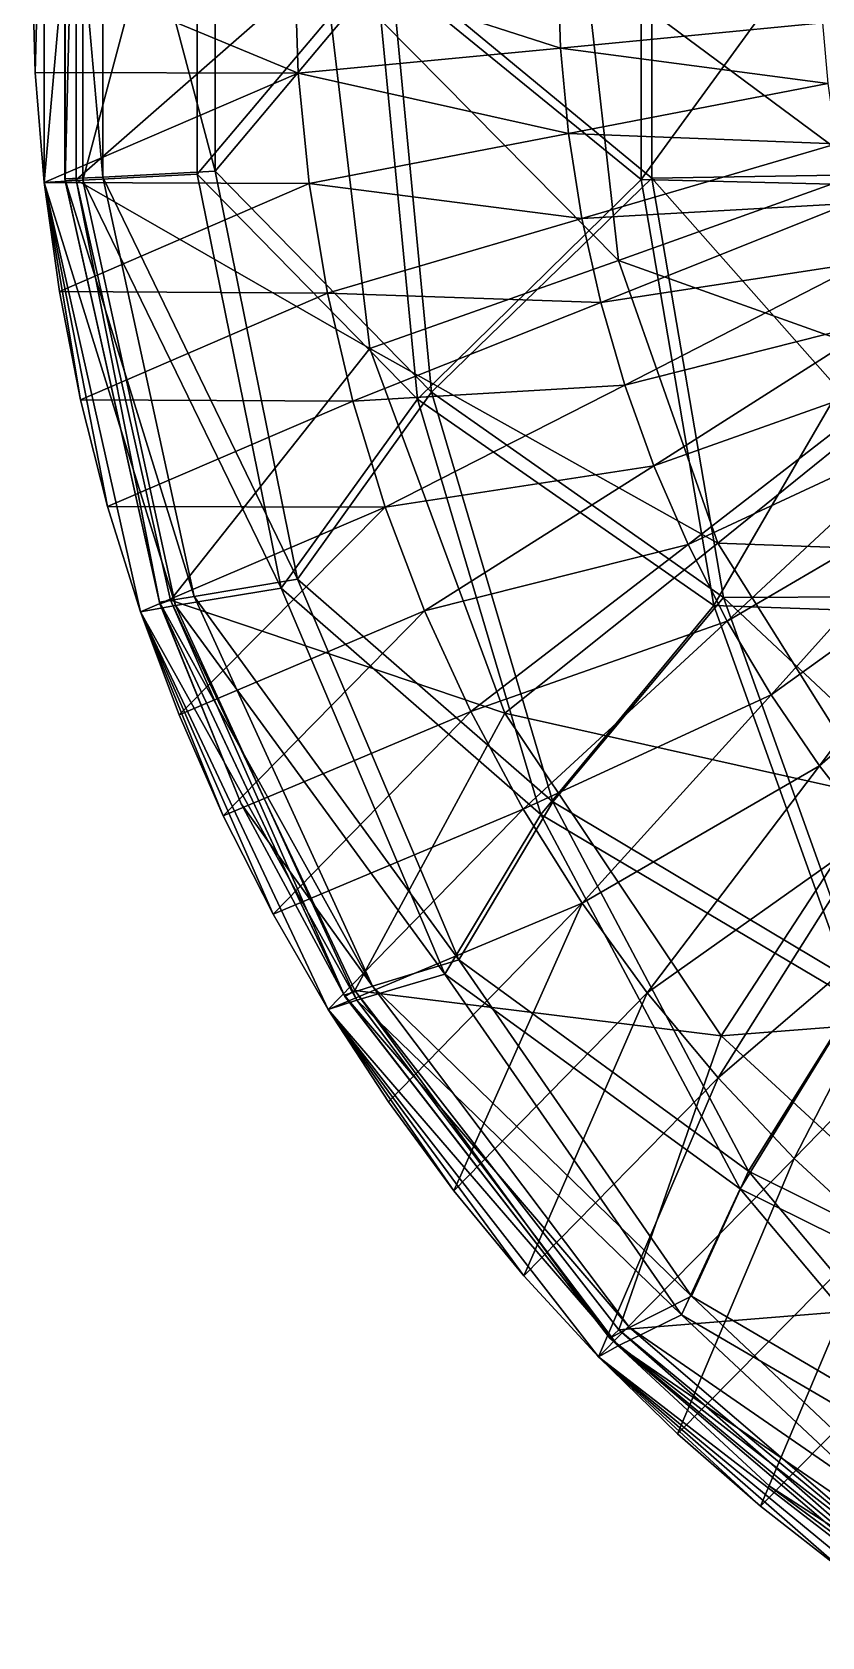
# Model space of a CAD drawing. Header units: millimetres. Extents: x -82 to 82, y -69 to 69.
# Drawn here: x -35.42 to -14.52, y -44.35 to -1.85 of the extents above; entities that cross this region are included whole.
import ezdxf

# ---------------------------------------------------------------- set-up
doc = ezdxf.new("R2010")
doc.units = ezdxf.units.MM
doc.header["$LTSCALE"] = 127.314815
for name, color, linetype in [('11', 7, 'CONTINUOUS'), ('2', 7, 'CONTINUOUS'), ('32', 7, 'CONTINUOUS'), ('41', 7, 'CONTINUOUS'), ('43', 7, 'CONTINUOUS'), ('47', 7, 'CONTINUOUS'), ('7', 7, 'CONTINUOUS')]:
    doc.layers.add(name, color=color, linetype=linetype)

msp = doc.modelspace()

# ---------------------------------------------------------------- linework, layer by layer
at = {"layer": '11', "color": 3, "linetype": 'Continuous'}
for points in [[(-35.1, 5.826, 60), (-35.1, -5.826, 60), (-34.082, 5.772, 71.778), (-35.1, 5.826, 60)], [(-34.082, 5.772, 71.778), (-35.1, -5.826, 60), (-34.083, -5.764, 71.778), (-34.082, 5.772, 71.778)], [(-34.082, 5.772, 71.778), (-34.083, -5.764, 71.778), (-31.052, 5.604, 83.219), (-34.082, 5.772, 71.778)], [(-31.052, 5.604, 83.219), (-34.083, -5.764, 71.778), (-31.052, -5.61, 83.219), (-31.052, 5.604, 83.219)], [(-31.052, 5.604, 83.219), (-31.052, -5.61, 83.219), (-26.331, -0.008, 94.106), (-31.052, 5.604, 83.219)], [(-19.297, 5.8, 103.662), (-26.331, -0.008, 94.106), (-19.301, -5.752, 103.666), (-19.297, 5.8, 103.662)], [(-19.297, 5.8, 103.662), (-19.301, -5.752, 103.666), (-10.97, 5.692, 112.071), (-19.297, 5.8, 103.662)], [(-10.97, 5.692, 112.071), (-19.301, -5.752, 103.666), (-10.951, -5.955, 112.049), (-10.97, 5.692, 112.071)], [(-26.331, -0.008, 94.106), (-31.052, -5.61, 83.219), (-25.223, -11.566, 93.471), (-26.331, -0.008, 94.106)], [(-26.331, -0.008, 94.106), (-25.223, -11.566, 93.471), (-19.301, -5.752, 103.666), (-26.331, -0.008, 94.106)], [(-34.083, -5.764, 71.778), (-35.1, -5.826, 60), (-31.625, -17.027, 71.347), (-34.083, -5.764, 71.778)], [(-35.1, -5.826, 60), (-32.555, -17.195, 60), (-31.625, -17.027, 71.347), (-35.1, -5.826, 60)], [(-31.052, -5.61, 83.219), (-34.083, -5.764, 71.778), (-28.833, -16.572, 82.416), (-31.052, -5.61, 83.219)], [(-34.083, -5.764, 71.778), (-31.625, -17.027, 71.347), (-28.833, -16.572, 82.416), (-34.083, -5.764, 71.778)], [(-31.052, -5.61, 83.219), (-28.833, -16.572, 82.416), (-25.223, -11.566, 93.471), (-31.052, -5.61, 83.219)], [(-19.301, -5.752, 103.666), (-25.223, -11.566, 93.471), (-17.383, -17.03, 102.067), (-19.301, -5.752, 103.666)], [(-19.301, -5.752, 103.666), (-17.383, -17.03, 102.067), (-10.951, -5.955, 112.049), (-19.301, -5.752, 103.666)], [(-10.951, -5.955, 112.049), (-17.383, -17.03, 102.067), (-9.289, -17.315, 110.085), (-10.951, -5.955, 112.049)], [(-25.223, -11.566, 93.471), (-28.833, -16.572, 82.416), (-21.955, -22.568, 91.596), (-25.223, -11.566, 93.471)], [(-25.223, -11.566, 93.471), (-21.955, -22.568, 91.596), (-17.383, -17.03, 102.067), (-25.223, -11.566, 93.471)], [(-28.833, -16.572, 82.416), (-31.625, -17.027, 71.347), (-24.494, -26.793, 80.846), (-28.833, -16.572, 82.416)], [(-28.833, -16.572, 82.416), (-24.494, -26.793, 80.846), (-21.955, -22.568, 91.596), (-28.833, -16.572, 82.416)], [(-31.625, -17.027, 71.347), (-32.555, -17.195, 60), (-26.825, -27.483, 70.506), (-31.625, -17.027, 71.347)], [(-32.555, -17.195, 60), (-27.586, -27.734, 60), (-26.825, -27.483, 70.506), (-32.555, -17.195, 60)], [(-31.625, -17.027, 71.347), (-26.825, -27.483, 70.506), (-24.494, -26.793, 80.846), (-31.625, -17.027, 71.347)], [(-17.383, -17.03, 102.067), (-21.955, -22.568, 91.596), (-13.632, -27.499, 98.942), (-17.383, -17.03, 102.067)], [(-17.383, -17.03, 102.067), (-13.632, -27.499, 98.942), (-9.289, -17.315, 110.085), (-17.383, -17.03, 102.067)], [(-21.955, -22.568, 91.596), (-24.494, -26.793, 80.846), (-16.685, -32.483, 88.571), (-21.955, -22.568, 91.596)], [(-21.955, -22.568, 91.596), (-16.685, -32.483, 88.571), (-13.632, -27.499, 98.942), (-21.955, -22.568, 91.596)], [(-24.494, -26.793, 80.846), (-26.825, -27.483, 70.506), (-18.231, -35.815, 78.579), (-24.494, -26.793, 80.846)], [(-24.494, -26.793, 80.846), (-18.231, -35.815, 78.579), (-16.685, -32.483, 88.571), (-24.494, -26.793, 80.846)], [(-26.825, -27.483, 70.506), (-27.586, -27.734, 60), (-19.911, -36.637, 69.294), (-26.825, -27.483, 70.506)], [(-26.825, -27.483, 70.506), (-19.911, -36.637, 69.294), (-18.231, -35.815, 78.579), (-26.825, -27.483, 70.506)], [(-13.632, -27.499, 98.942), (-16.685, -32.483, 88.571), (-8.228, -36.662, 94.44), (-13.632, -27.499, 98.942)], [(-27.586, -27.734, 60), (-20.434, -36.933, 60), (-19.911, -36.637, 69.294), (-27.586, -27.734, 60)], [(-16.685, -32.483, 88.571), (-18.231, -35.815, 78.579), (-9.667, -40.834, 84.544), (-16.685, -32.483, 88.571)], [(-16.685, -32.483, 88.571), (-9.667, -40.834, 84.544), (-8.228, -36.662, 94.44), (-16.685, -32.483, 88.571)], [(-18.231, -35.815, 78.579), (-19.911, -36.637, 69.294), (-10.323, -43.233, 75.717), (-18.231, -35.815, 78.579)], [(-18.231, -35.815, 78.579), (-10.323, -43.233, 75.717), (-9.667, -40.834, 84.544), (-18.231, -35.815, 78.579)], [(-19.911, -36.637, 69.294), (-20.434, -36.933, 60), (-11.209, -44.056, 67.768), (-19.911, -36.637, 69.294)], [(-20.434, -36.933, 60), (-11.446, -44.346, 60), (-11.209, -44.056, 67.768), (-20.434, -36.933, 60)], [(-19.911, -36.637, 69.294), (-11.209, -44.056, 67.768), (-10.323, -43.233, 75.717), (-19.911, -36.637, 69.294)]]:
    msp.add_3dface(points, dxfattribs=at)
at = {"layer": '2', "color": 3, "linetype": 'Continuous'}
for points in [[(-28.38, -2.935, -14.544), (-35.422, 0), (-28.477, 0.001, -14.544), (-28.38, -2.935, -14.544)], [(-35.341, -2.917), (-35.422, 0), (-28.38, -2.935, -14.544), (-35.341, -2.917)], [(-28.477, 0.001, -14.544), (-21.511, 0.01, -29.132), (-21.44, -2.267, -29.132), (-28.477, 0.001, -14.544)], [(-28.38, -2.935, -14.544), (-28.477, 0.001, -14.544), (-21.44, -2.267, -29.132), (-28.38, -2.935, -14.544)], [(-21.511, 0.01, -29.132), (-14.499, -1.604, -43.72), (-21.44, -2.267, -29.132), (-21.511, 0.01, -29.132)], [(-14.499, -1.604, -43.72), (-14.361, -3.209, -43.72), (-21.44, -2.267, -29.132), (-14.499, -1.604, -43.72)], [(-28.38, -2.935, -14.544), (-21.44, -2.267, -29.132), (-21.226, -4.535, -29.132), (-28.38, -2.935, -14.544)], [(-21.44, -2.267, -29.132), (-14.361, -3.209, -43.72), (-21.226, -4.535, -29.132), (-21.44, -2.267, -29.132)], [(-35.1, -5.826), (-35.341, -2.917), (-28.38, -2.935, -14.544), (-35.1, -5.826)], [(-28.09, -5.859, -14.544), (-35.1, -5.826), (-28.38, -2.935, -14.544), (-28.09, -5.859, -14.544)], [(-28.09, -5.859, -14.544), (-28.38, -2.935, -14.544), (-21.226, -4.535, -29.132), (-28.09, -5.859, -14.544)], [(-14.361, -3.209, -43.72), (-14.13, -4.804, -43.72), (-21.226, -4.535, -29.132), (-14.361, -3.209, -43.72)], [(-28.09, -5.859, -14.544), (-21.226, -4.535, -29.132), (-20.869, -6.784, -29.132), (-28.09, -5.859, -14.544)], [(-21.226, -4.535, -29.132), (-14.13, -4.804, -43.72), (-20.869, -6.784, -29.132), (-21.226, -4.535, -29.132)], [(-14.13, -4.804, -43.72), (-13.808, -6.382, -43.72), (-20.869, -6.784, -29.132), (-14.13, -4.804, -43.72)], [(-34.7, -8.716), (-35.1, -5.826), (-28.09, -5.859, -14.544), (-34.7, -8.716)], [(-27.608, -8.757, -14.544), (-34.7, -8.716), (-28.09, -5.859, -14.544), (-27.608, -8.757, -14.544)], [(-27.608, -8.757, -14.544), (-28.09, -5.859, -14.544), (-20.869, -6.784, -29.132), (-27.608, -8.757, -14.544)], [(-27.608, -8.757, -14.544), (-20.869, -6.784, -29.132), (-20.372, -9.006, -29.132), (-27.608, -8.757, -14.544)], [(-20.869, -6.784, -29.132), (-13.808, -6.382, -43.72), (-20.372, -9.006, -29.132), (-20.869, -6.784, -29.132)], [(-13.808, -6.382, -43.72), (-13.396, -7.939, -43.72), (-20.372, -9.006, -29.132), (-13.808, -6.382, -43.72)], [(-20.372, -9.006, -29.132), (-13.396, -7.939, -43.72), (-19.735, -11.192, -29.132), (-20.372, -9.006, -29.132)], [(-13.396, -7.939, -43.72), (-12.895, -9.468, -43.72), (-19.735, -11.192, -29.132), (-13.396, -7.939, -43.72)], [(-34.141, -11.581), (-34.7, -8.716), (-27.608, -8.757, -14.544), (-34.141, -11.581)], [(-26.936, -11.616, -14.544), (-34.141, -11.581), (-27.608, -8.757, -14.544), (-26.936, -11.616, -14.544)], [(-26.936, -11.616, -14.544), (-27.608, -8.757, -14.544), (-20.372, -9.006, -29.132), (-26.936, -11.616, -14.544)], [(-26.936, -11.616, -14.544), (-20.372, -9.006, -29.132), (-19.735, -11.192, -29.132), (-26.936, -11.616, -14.544)], [(-19.735, -11.192, -29.132), (-12.895, -9.468, -43.72), (-18.963, -13.332, -29.132), (-19.735, -11.192, -29.132)], [(-12.895, -9.468, -43.72), (-12.307, -10.966, -43.72), (-18.963, -13.332, -29.132), (-12.895, -9.468, -43.72)], [(-18.963, -13.332, -29.132), (-12.307, -10.966, -43.72), (-18.058, -15.419, -29.132), (-18.963, -13.332, -29.132)], [(-12.307, -10.966, -43.72), (-11.635, -12.425, -43.72), (-18.058, -15.419, -29.132), (-12.307, -10.966, -43.72)], [(-26.077, -14.425, -14.544), (-26.936, -11.616, -14.544), (-19.735, -11.192, -29.132), (-26.077, -14.425, -14.544)], [(-26.077, -14.425, -14.544), (-19.735, -11.192, -29.132), (-18.963, -13.332, -29.132), (-26.077, -14.425, -14.544)], [(-33.425, -14.41), (-34.141, -11.581), (-26.936, -11.616, -14.544), (-33.425, -14.41)], [(-26.077, -14.425, -14.544), (-33.425, -14.41), (-26.936, -11.616, -14.544), (-26.077, -14.425, -14.544)], [(-18.058, -15.419, -29.132), (-11.635, -12.425, -43.72), (-17.024, -17.444, -29.132), (-18.058, -15.419, -29.132)], [(-11.635, -12.425, -43.72), (-10.88, -13.843, -43.72), (-17.024, -17.444, -29.132), (-11.635, -12.425, -43.72)], [(-25.035, -17.171, -14.544), (-26.077, -14.425, -14.544), (-18.963, -13.332, -29.132), (-25.035, -17.171, -14.544)], [(-25.035, -17.171, -14.544), (-18.963, -13.332, -29.132), (-18.058, -15.419, -29.132), (-25.035, -17.171, -14.544)], [(-17.024, -17.444, -29.132), (-10.88, -13.843, -43.72), (-15.865, -19.398, -29.132), (-17.024, -17.444, -29.132)], [(-10.88, -13.843, -43.72), (-10.046, -15.213, -43.72), (-15.865, -19.398, -29.132), (-10.88, -13.843, -43.72)], [(-32.555, -17.195), (-33.425, -14.41), (-26.077, -14.425, -14.544), (-32.555, -17.195)], [(-31.532, -19.929), (-32.555, -17.195), (-26.077, -14.425, -14.544), (-31.532, -19.929)], [(-25.035, -17.171, -14.544), (-31.532, -19.929), (-26.077, -14.425, -14.544), (-25.035, -17.171, -14.544)], [(-15.865, -19.398, -29.132), (-10.046, -15.213, -43.72), (-14.586, -21.275, -29.132), (-15.865, -19.398, -29.132)], [(-10.046, -15.213, -43.72), (-9.135, -16.532, -43.72), (-14.586, -21.275, -29.132), (-10.046, -15.213, -43.72)], [(-23.814, -19.841, -14.544), (-25.035, -17.171, -14.544), (-18.058, -15.419, -29.132), (-23.814, -19.841, -14.544)], [(-23.814, -19.841, -14.544), (-18.058, -15.419, -29.132), (-17.024, -17.444, -29.132), (-23.814, -19.841, -14.544)], [(-14.586, -21.275, -29.132), (-9.135, -16.532, -43.72), (-13.192, -23.066, -29.132), (-14.586, -21.275, -29.132)], [(-30.361, -22.602), (-31.532, -19.929), (-25.035, -17.171, -14.544), (-30.361, -22.602)], [(-23.814, -19.841, -14.544), (-30.361, -22.602), (-25.035, -17.171, -14.544), (-23.814, -19.841, -14.544)], [(-22.421, -22.425, -14.544), (-23.814, -19.841, -14.544), (-17.024, -17.444, -29.132), (-22.421, -22.425, -14.544)], [(-22.421, -22.425, -14.544), (-17.024, -17.444, -29.132), (-15.865, -19.398, -29.132), (-22.421, -22.425, -14.544)], [(-20.86, -24.91, -14.544), (-22.421, -22.425, -14.544), (-15.865, -19.398, -29.132), (-20.86, -24.91, -14.544)], [(-20.86, -24.91, -14.544), (-15.865, -19.398, -29.132), (-14.586, -21.275, -29.132), (-20.86, -24.91, -14.544)], [(-29.044, -25.206), (-30.361, -22.602), (-23.814, -19.841, -14.544), (-29.044, -25.206)], [(-22.421, -22.425, -14.544), (-29.044, -25.206), (-23.814, -19.841, -14.544), (-22.421, -22.425, -14.544)], [(-19.14, -27.287, -14.544), (-20.86, -24.91, -14.544), (-14.586, -21.275, -29.132), (-19.14, -27.287, -14.544)], [(-19.14, -27.287, -14.544), (-14.586, -21.275, -29.132), (-13.192, -23.066, -29.132), (-19.14, -27.287, -14.544)], [(-27.586, -27.734), (-29.044, -25.206), (-22.421, -22.425, -14.544), (-27.586, -27.734)], [(-20.86, -24.91, -14.544), (-27.586, -27.734), (-22.421, -22.425, -14.544), (-20.86, -24.91, -14.544)], [(-17.267, -29.544, -14.544), (-19.14, -27.287, -14.544), (-13.192, -23.066, -29.132), (-17.267, -29.544, -14.544)], [(-17.267, -29.544, -14.544), (-13.192, -23.066, -29.132), (-11.69, -24.764, -29.132), (-17.267, -29.544, -14.544)], [(-25.991, -30.178), (-27.586, -27.734), (-20.86, -24.91, -14.544), (-25.991, -30.178)], [(-24.264, -32.531), (-25.991, -30.178), (-20.86, -24.91, -14.544), (-24.264, -32.531)], [(-19.14, -27.287, -14.544), (-24.264, -32.531), (-20.86, -24.91, -14.544), (-19.14, -27.287, -14.544)], [(-15.25, -31.672, -14.544), (-17.267, -29.544, -14.544), (-11.69, -24.764, -29.132), (-15.25, -31.672, -14.544)], [(-15.25, -31.672, -14.544), (-11.69, -24.764, -29.132), (-10.084, -26.363, -29.132), (-15.25, -31.672, -14.544)], [(-13.098, -33.661, -14.544), (-15.25, -31.672, -14.544), (-10.084, -26.363, -29.132), (-13.098, -33.661, -14.544)], [(-22.41, -34.784), (-24.264, -32.531), (-19.14, -27.287, -14.544), (-22.41, -34.784)], [(-17.267, -29.544, -14.544), (-22.41, -34.784), (-19.14, -27.287, -14.544), (-17.267, -29.544, -14.544)], [(-20.434, -36.933), (-22.41, -34.784), (-17.267, -29.544, -14.544), (-20.434, -36.933)], [(-15.25, -31.672, -14.544), (-20.434, -36.933), (-17.267, -29.544, -14.544), (-15.25, -31.672, -14.544)], [(-18.344, -38.969), (-20.434, -36.933), (-15.25, -31.672, -14.544), (-18.344, -38.969)], [(-13.098, -33.661, -14.544), (-18.344, -38.969), (-15.25, -31.672, -14.544), (-13.098, -33.661, -14.544)], [(-16.145, -40.887), (-18.344, -38.969), (-13.098, -33.661, -14.544), (-16.145, -40.887)], [(-10.82, -35.504, -14.544), (-16.145, -40.887), (-13.098, -33.661, -14.544), (-10.82, -35.504, -14.544)], [(-13.843, -42.681), (-16.145, -40.887), (-10.82, -35.504, -14.544), (-13.843, -42.681)]]:
    msp.add_3dface(points, dxfattribs=at)
at = {"layer": '32', "color": 3, "linetype": 'Continuous'}
for points in [[(-34.254, -5.754, -0.614), (-27.695, 0, -15.021), (-34.268, 5.63, -0.614), (-34.254, -5.754, -0.614)], [(-26.481, -10.226, -15.02), (-27.695, 0, -15.021), (-34.254, -5.754, -0.614), (-26.481, -10.226, -15.02)], [(-20.794, 0.006, -29.473), (-27.695, 0, -15.021), (-19.903, -7.891, -29.472), (-20.794, 0.006, -29.473)], [(-27.695, 0, -15.021), (-26.481, -10.226, -15.02), (-19.903, -7.891, -29.472), (-27.695, 0, -15.021)], [(-13.893, 0.008, -43.925), (-20.794, 0.006, -29.473), (-13.327, -5.534, -43.924), (-13.893, 0.008, -43.925)], [(-20.794, 0.006, -29.473), (-19.903, -7.891, -29.472), (-13.327, -5.534, -43.924), (-20.794, 0.006, -29.473)], [(-31.756, -16.892, -0.618), (-26.481, -10.226, -15.02), (-34.254, -5.754, -0.614), (-31.756, -16.892, -0.618)], [(-13.327, -5.534, -43.924), (-19.903, -7.891, -29.472), (-11.65, -10.839, -43.923), (-13.327, -5.534, -43.924)], [(-19.903, -7.891, -29.472), (-26.481, -10.226, -15.02), (-17.276, -15.383, -29.47), (-19.903, -7.891, -29.472)], [(-19.903, -7.891, -29.472), (-17.276, -15.383, -29.47), (-11.65, -10.839, -43.923), (-19.903, -7.891, -29.472)], [(-22.911, -19.88, -15.017), (-26.481, -10.226, -15.02), (-31.756, -16.892, -0.618), (-22.911, -19.88, -15.017)], [(-26.481, -10.226, -15.02), (-22.911, -19.88, -15.017), (-17.276, -15.383, -29.47), (-26.481, -10.226, -15.02)], [(-11.65, -10.839, -43.923), (-17.276, -15.383, -29.47), (-8.94, -15.681, -43.92), (-11.65, -10.839, -43.923)], [(-17.276, -15.383, -29.47), (-22.911, -19.88, -15.017), (-13.052, -22.089, -29.466), (-17.276, -15.383, -29.47)], [(-17.276, -15.383, -29.47), (-13.052, -22.089, -29.466), (-8.94, -15.681, -43.92), (-17.276, -15.383, -29.47)], [(-26.881, -27.224, -0.627), (-22.911, -19.88, -15.017), (-31.756, -16.892, -0.618), (-26.881, -27.224, -0.627)], [(-17.186, -28.425, -15.013), (-22.911, -19.88, -15.017), (-26.881, -27.224, -0.627), (-17.186, -28.425, -15.013)], [(-22.911, -19.88, -15.017), (-17.186, -28.425, -15.013), (-13.052, -22.089, -29.466), (-22.911, -19.88, -15.017)], [(-13.052, -22.089, -29.466), (-17.186, -28.425, -15.013), (-7.454, -27.668, -29.46), (-13.052, -22.089, -29.466)], [(-19.895, -36.216, -0.64), (-17.186, -28.425, -15.013), (-26.881, -27.224, -0.627), (-19.895, -36.216, -0.64)], [(-17.186, -28.425, -15.013), (-9.63, -35.384, -15.006), (-7.454, -27.668, -29.46), (-17.186, -28.425, -15.013)], [(-9.63, -35.384, -15.006), (-17.186, -28.425, -15.013), (-19.895, -36.216, -0.64), (-9.63, -35.384, -15.006)], [(-11.092, -43.489, -0.656), (-9.63, -35.384, -15.006), (-19.895, -36.216, -0.64), (-11.092, -43.489, -0.656)]]:
    msp.add_3dface(points, dxfattribs=at)
at = {"layer": '41', "color": 3, "linetype": 'Continuous'}
for points in [[(-34.553, 5.728, 60), (-34.553, -5.727, 60), (-34.56, 5.661, 0.68), (-34.553, 5.728, 60)], [(-34.56, 5.661, 0.68), (-34.553, -5.727, 60), (-34.546, -5.786, 0.68), (-34.56, 5.661, 0.68)], [(-34.553, -5.727, 60), (-32.053, -16.947, 60), (-34.546, -5.786, 0.68), (-34.553, -5.727, 60)], [(-34.546, -5.786, 0.68), (-32.053, -16.947, 60), (-32.039, -16.988, 0.687), (-34.546, -5.786, 0.68)], [(-32.053, -16.947, 60), (-29.893, -22.287, 60), (-32.039, -16.988, 0.687), (-32.053, -16.947, 60)], [(-29.893, -22.287, 60), (-27.164, -27.355, 60), (-32.039, -16.988, 0.687), (-29.893, -22.287, 60)], [(-32.039, -16.988, 0.687), (-27.164, -27.355, 60), (-27.146, -27.384, 0.699), (-32.039, -16.988, 0.687)], [(-27.164, -27.355, 60), (-20.13, -36.439, 60), (-27.146, -27.384, 0.699), (-27.164, -27.355, 60)], [(-27.146, -27.384, 0.699), (-20.13, -36.439, 60), (-20.13, -36.439, 0.718), (-27.146, -27.384, 0.699)], [(-20.13, -36.439, 60), (-15.905, -40.355, 60), (-20.13, -36.439, 0.718), (-20.13, -36.439, 60)], [(-20.13, -36.439, 0.718), (-15.905, -40.355, 60), (-11.285, -43.776, 0.741), (-20.13, -36.439, 0.718)], [(-15.905, -40.355, 60), (-11.274, -43.783, 60), (-11.285, -43.776, 0.741), (-15.905, -40.355, 60)]]:
    msp.add_3dface(points, dxfattribs=at)
at = {"layer": '43', "color": 3, "linetype": 'Continuous'}
for points in [[(-34.553, -5.727, 60), (-34.553, 5.728, 60), (-33.55, -5.69, 71.627), (-34.553, -5.727, 60)], [(-33.55, -5.69, 71.627), (-34.553, 5.728, 60), (-33.551, 5.682, 71.628), (-33.55, -5.69, 71.627)], [(-33.55, -5.69, 71.627), (-33.551, 5.682, 71.628), (-30.573, -5.524, 82.926), (-33.55, -5.69, 71.627)], [(-30.573, -5.524, 82.926), (-33.551, 5.682, 71.628), (-30.573, 5.529, 82.926), (-30.573, -5.524, 82.926)], [(-30.573, -5.524, 82.926), (-30.573, 5.529, 82.926), (-25.935, 0.008, 93.683), (-30.573, -5.524, 82.926)], [(-19.02, -5.712, 103.137), (-25.935, 0.008, 93.683), (-19.024, 5.664, 103.14), (-19.02, -5.712, 103.137)], [(-10.832, -5.584, 111.471), (-19.024, 5.664, 103.14), (-10.811, 5.878, 111.446), (-10.832, -5.584, 111.471)], [(-19.02, -5.712, 103.137), (-19.024, 5.664, 103.14), (-10.832, -5.584, 111.471), (-19.02, -5.712, 103.137)], [(-24.848, -11.382, 93.063), (-30.573, -5.524, 82.926), (-25.935, 0.008, 93.683), (-24.848, -11.382, 93.063)], [(-24.848, -11.382, 93.063), (-25.935, 0.008, 93.683), (-19.02, -5.712, 103.137), (-24.848, -11.382, 93.063)], [(-28.394, -16.332, 82.141), (-33.55, -5.69, 71.627), (-30.573, -5.524, 82.926), (-28.394, -16.332, 82.141)], [(-28.394, -16.332, 82.141), (-30.573, -5.524, 82.926), (-24.848, -11.382, 93.063), (-28.394, -16.332, 82.141)], [(-31.134, -16.795, 71.206), (-34.553, -5.727, 60), (-33.55, -5.69, 71.627), (-31.134, -16.795, 71.206)], [(-32.053, -16.947, 60), (-34.553, -5.727, 60), (-31.134, -16.795, 71.206), (-32.053, -16.947, 60)], [(-31.134, -16.795, 71.206), (-33.55, -5.69, 71.627), (-28.394, -16.332, 82.141), (-31.134, -16.795, 71.206)], [(-17.126, -16.82, 101.57), (-24.848, -11.382, 93.063), (-19.02, -5.712, 103.137), (-17.126, -16.82, 101.57)], [(-9.235, -16.78, 109.601), (-19.02, -5.712, 103.137), (-10.832, -5.584, 111.471), (-9.235, -16.78, 109.601)], [(-17.126, -16.82, 101.57), (-19.02, -5.712, 103.137), (-9.235, -16.78, 109.601), (-17.126, -16.82, 101.57)], [(-21.638, -22.228, 91.232), (-28.394, -16.332, 82.141), (-24.848, -11.382, 93.063), (-21.638, -22.228, 91.232)], [(-21.638, -22.228, 91.232), (-24.848, -11.382, 93.063), (-17.126, -16.82, 101.57), (-21.638, -22.228, 91.232)], [(-24.13, -26.413, 80.606), (-31.134, -16.795, 71.206), (-28.394, -16.332, 82.141), (-24.13, -26.413, 80.606)], [(-24.13, -26.413, 80.606), (-28.394, -16.332, 82.141), (-21.638, -22.228, 91.232), (-24.13, -26.413, 80.606)], [(-26.414, -27.11, 70.383), (-32.053, -16.947, 60), (-31.134, -16.795, 71.206), (-26.414, -27.11, 70.383)], [(-29.893, -22.287, 60), (-32.053, -16.947, 60), (-26.414, -27.11, 70.383), (-29.893, -22.287, 60)], [(-26.414, -27.11, 70.383), (-31.134, -16.795, 71.206), (-24.13, -26.413, 80.606), (-26.414, -27.11, 70.383)], [(-13.429, -27.135, 98.511), (-21.638, -22.228, 91.232), (-17.126, -16.82, 101.57), (-13.429, -27.135, 98.511)], [(-6.096, -27.174, 105.923), (-17.126, -16.82, 101.57), (-9.235, -16.78, 109.601), (-6.096, -27.174, 105.923)], [(-13.429, -27.135, 98.511), (-17.126, -16.82, 101.57), (-6.096, -27.174, 105.923), (-13.429, -27.135, 98.511)], [(-27.164, -27.355, 60), (-29.893, -22.287, 60), (-26.414, -27.11, 70.383), (-27.164, -27.355, 60)], [(-16.459, -32.013, 88.277), (-24.13, -26.413, 80.606), (-21.638, -22.228, 91.232), (-16.459, -32.013, 88.277)], [(-16.459, -32.013, 88.277), (-21.638, -22.228, 91.232), (-13.429, -27.135, 98.511), (-16.459, -32.013, 88.277)], [(-17.972, -35.32, 78.389), (-26.414, -27.11, 70.383), (-24.13, -26.413, 80.606), (-17.972, -35.32, 78.389)], [(-17.972, -35.32, 78.389), (-24.13, -26.413, 80.606), (-16.459, -32.013, 88.277), (-17.972, -35.32, 78.389)], [(-19.614, -36.148, 69.196), (-27.164, -27.355, 60), (-26.414, -27.11, 70.383), (-19.614, -36.148, 69.196)], [(-19.614, -36.148, 69.196), (-26.414, -27.11, 70.383), (-17.972, -35.32, 78.389), (-19.614, -36.148, 69.196)], [(-8.106, -36.171, 94.105), (-16.459, -32.013, 88.277), (-13.429, -27.135, 98.511), (-8.106, -36.171, 94.105)], [(-20.13, -36.439, 60), (-27.164, -27.355, 60), (-19.614, -36.148, 69.196), (-20.13, -36.439, 60)], [(-9.556, -40.267, 84.338), (-17.972, -35.32, 78.389), (-16.459, -32.013, 88.277), (-9.556, -40.267, 84.338)], [(-9.556, -40.267, 84.338), (-16.459, -32.013, 88.277), (-8.106, -36.171, 94.105), (-9.556, -40.267, 84.338)], [(-10.194, -42.658, 75.589), (-19.614, -36.148, 69.196), (-17.972, -35.32, 78.389), (-10.194, -42.658, 75.589)], [(-10.194, -42.658, 75.589), (-17.972, -35.32, 78.389), (-9.556, -40.267, 84.338), (-10.194, -42.658, 75.589)], [(-11.054, -43.485, 67.703), (-20.13, -36.439, 60), (-19.614, -36.148, 69.196), (-11.054, -43.485, 67.703)], [(-15.905, -40.355, 60), (-20.13, -36.439, 60), (-11.054, -43.485, 67.703), (-15.905, -40.355, 60)], [(-11.054, -43.485, 67.703), (-19.614, -36.148, 69.196), (-10.194, -42.658, 75.589), (-11.054, -43.485, 67.703)], [(-11.274, -43.783, 60), (-15.905, -40.355, 60), (-11.054, -43.485, 67.703), (-11.274, -43.783, 60)]]:
    msp.add_3dface(points, dxfattribs=at)
at = {"layer": '47', "color": 3, "linetype": 'Continuous'}
for points in [[(-34.268, 5.63, -0.614), (-34.56, 5.661, 0.68), (-34.546, -5.786, 0.68), (-34.268, 5.63, -0.614)], [(-34.254, -5.754, -0.614), (-34.268, 5.63, -0.614), (-34.546, -5.786, 0.68), (-34.254, -5.754, -0.614)], [(-34.254, -5.754, -0.614), (-34.546, -5.786, 0.68), (-32.039, -16.988, 0.687), (-34.254, -5.754, -0.614)], [(-31.756, -16.892, -0.618), (-34.254, -5.754, -0.614), (-32.039, -16.988, 0.687), (-31.756, -16.892, -0.618)], [(-31.756, -16.892, -0.618), (-32.039, -16.988, 0.687), (-27.146, -27.384, 0.699), (-31.756, -16.892, -0.618)], [(-26.881, -27.224, -0.627), (-31.756, -16.892, -0.618), (-27.146, -27.384, 0.699), (-26.881, -27.224, -0.627)], [(-26.881, -27.224, -0.627), (-27.146, -27.384, 0.699), (-20.13, -36.439, 0.718), (-26.881, -27.224, -0.627)], [(-19.895, -36.216, -0.64), (-26.881, -27.224, -0.627), (-20.13, -36.439, 0.718), (-19.895, -36.216, -0.64)], [(-19.895, -36.216, -0.64), (-20.13, -36.439, 0.718), (-11.285, -43.776, 0.741), (-19.895, -36.216, -0.64)], [(-11.092, -43.489, -0.656), (-19.895, -36.216, -0.64), (-11.285, -43.776, 0.741), (-11.092, -43.489, -0.656)]]:
    msp.add_3dface(points, dxfattribs=at)
at = {"layer": '7', "color": 3, "linetype": 'Continuous'}
for points in [[(-35.422, 0), (-35.341, -2.917), (-35.1, 5.826, 60), (-35.422, 0)], [(-35.341, -2.917), (-35.1, -5.826), (-35.1, 5.826, 60), (-35.341, -2.917)], [(-35.1, 5.826, 60), (-35.1, -5.826), (-35.1, -5.826, 60), (-35.1, 5.826, 60)], [(-35.1, -5.826), (-34.7, -8.716), (-35.1, -5.826, 60), (-35.1, -5.826)], [(-34.7, -8.716), (-34.141, -11.581), (-35.1, -5.826, 60), (-34.7, -8.716)], [(-34.141, -11.581), (-33.425, -14.41), (-35.1, -5.826, 60), (-34.141, -11.581)], [(-33.425, -14.41), (-32.555, -17.195), (-35.1, -5.826, 60), (-33.425, -14.41)], [(-35.1, -5.826, 60), (-32.555, -17.195), (-32.555, -17.195, 60), (-35.1, -5.826, 60)], [(-32.555, -17.195), (-31.532, -19.929), (-32.555, -17.195, 60), (-32.555, -17.195)], [(-31.532, -19.929), (-30.361, -22.602), (-32.555, -17.195, 60), (-31.532, -19.929)], [(-30.361, -22.602), (-29.044, -25.206), (-32.555, -17.195, 60), (-30.361, -22.602)], [(-29.044, -25.206), (-27.586, -27.734), (-32.555, -17.195, 60), (-29.044, -25.206)], [(-32.555, -17.195, 60), (-27.586, -27.734), (-27.586, -27.734, 60), (-32.555, -17.195, 60)], [(-27.586, -27.734), (-25.991, -30.178), (-27.586, -27.734, 60), (-27.586, -27.734)], [(-25.991, -30.178), (-24.264, -32.531), (-27.586, -27.734, 60), (-25.991, -30.178)], [(-24.264, -32.531), (-22.41, -34.784), (-27.586, -27.734, 60), (-24.264, -32.531)], [(-22.41, -34.784), (-20.434, -36.933), (-27.586, -27.734, 60), (-22.41, -34.784)], [(-27.586, -27.734, 60), (-20.434, -36.933), (-20.434, -36.933, 60), (-27.586, -27.734, 60)], [(-20.434, -36.933), (-18.344, -38.969), (-20.434, -36.933, 60), (-20.434, -36.933)], [(-18.344, -38.969), (-16.145, -40.887), (-20.434, -36.933, 60), (-18.344, -38.969)], [(-16.145, -40.887), (-13.843, -42.681), (-20.434, -36.933, 60), (-16.145, -40.887)], [(-13.843, -42.681), (-11.446, -44.346), (-20.434, -36.933, 60), (-13.843, -42.681)], [(-20.434, -36.933, 60), (-11.446, -44.346), (-11.446, -44.346, 60), (-20.434, -36.933, 60)]]:
    msp.add_3dface(points, dxfattribs=at)

doc.saveas('drawing.dxf')
